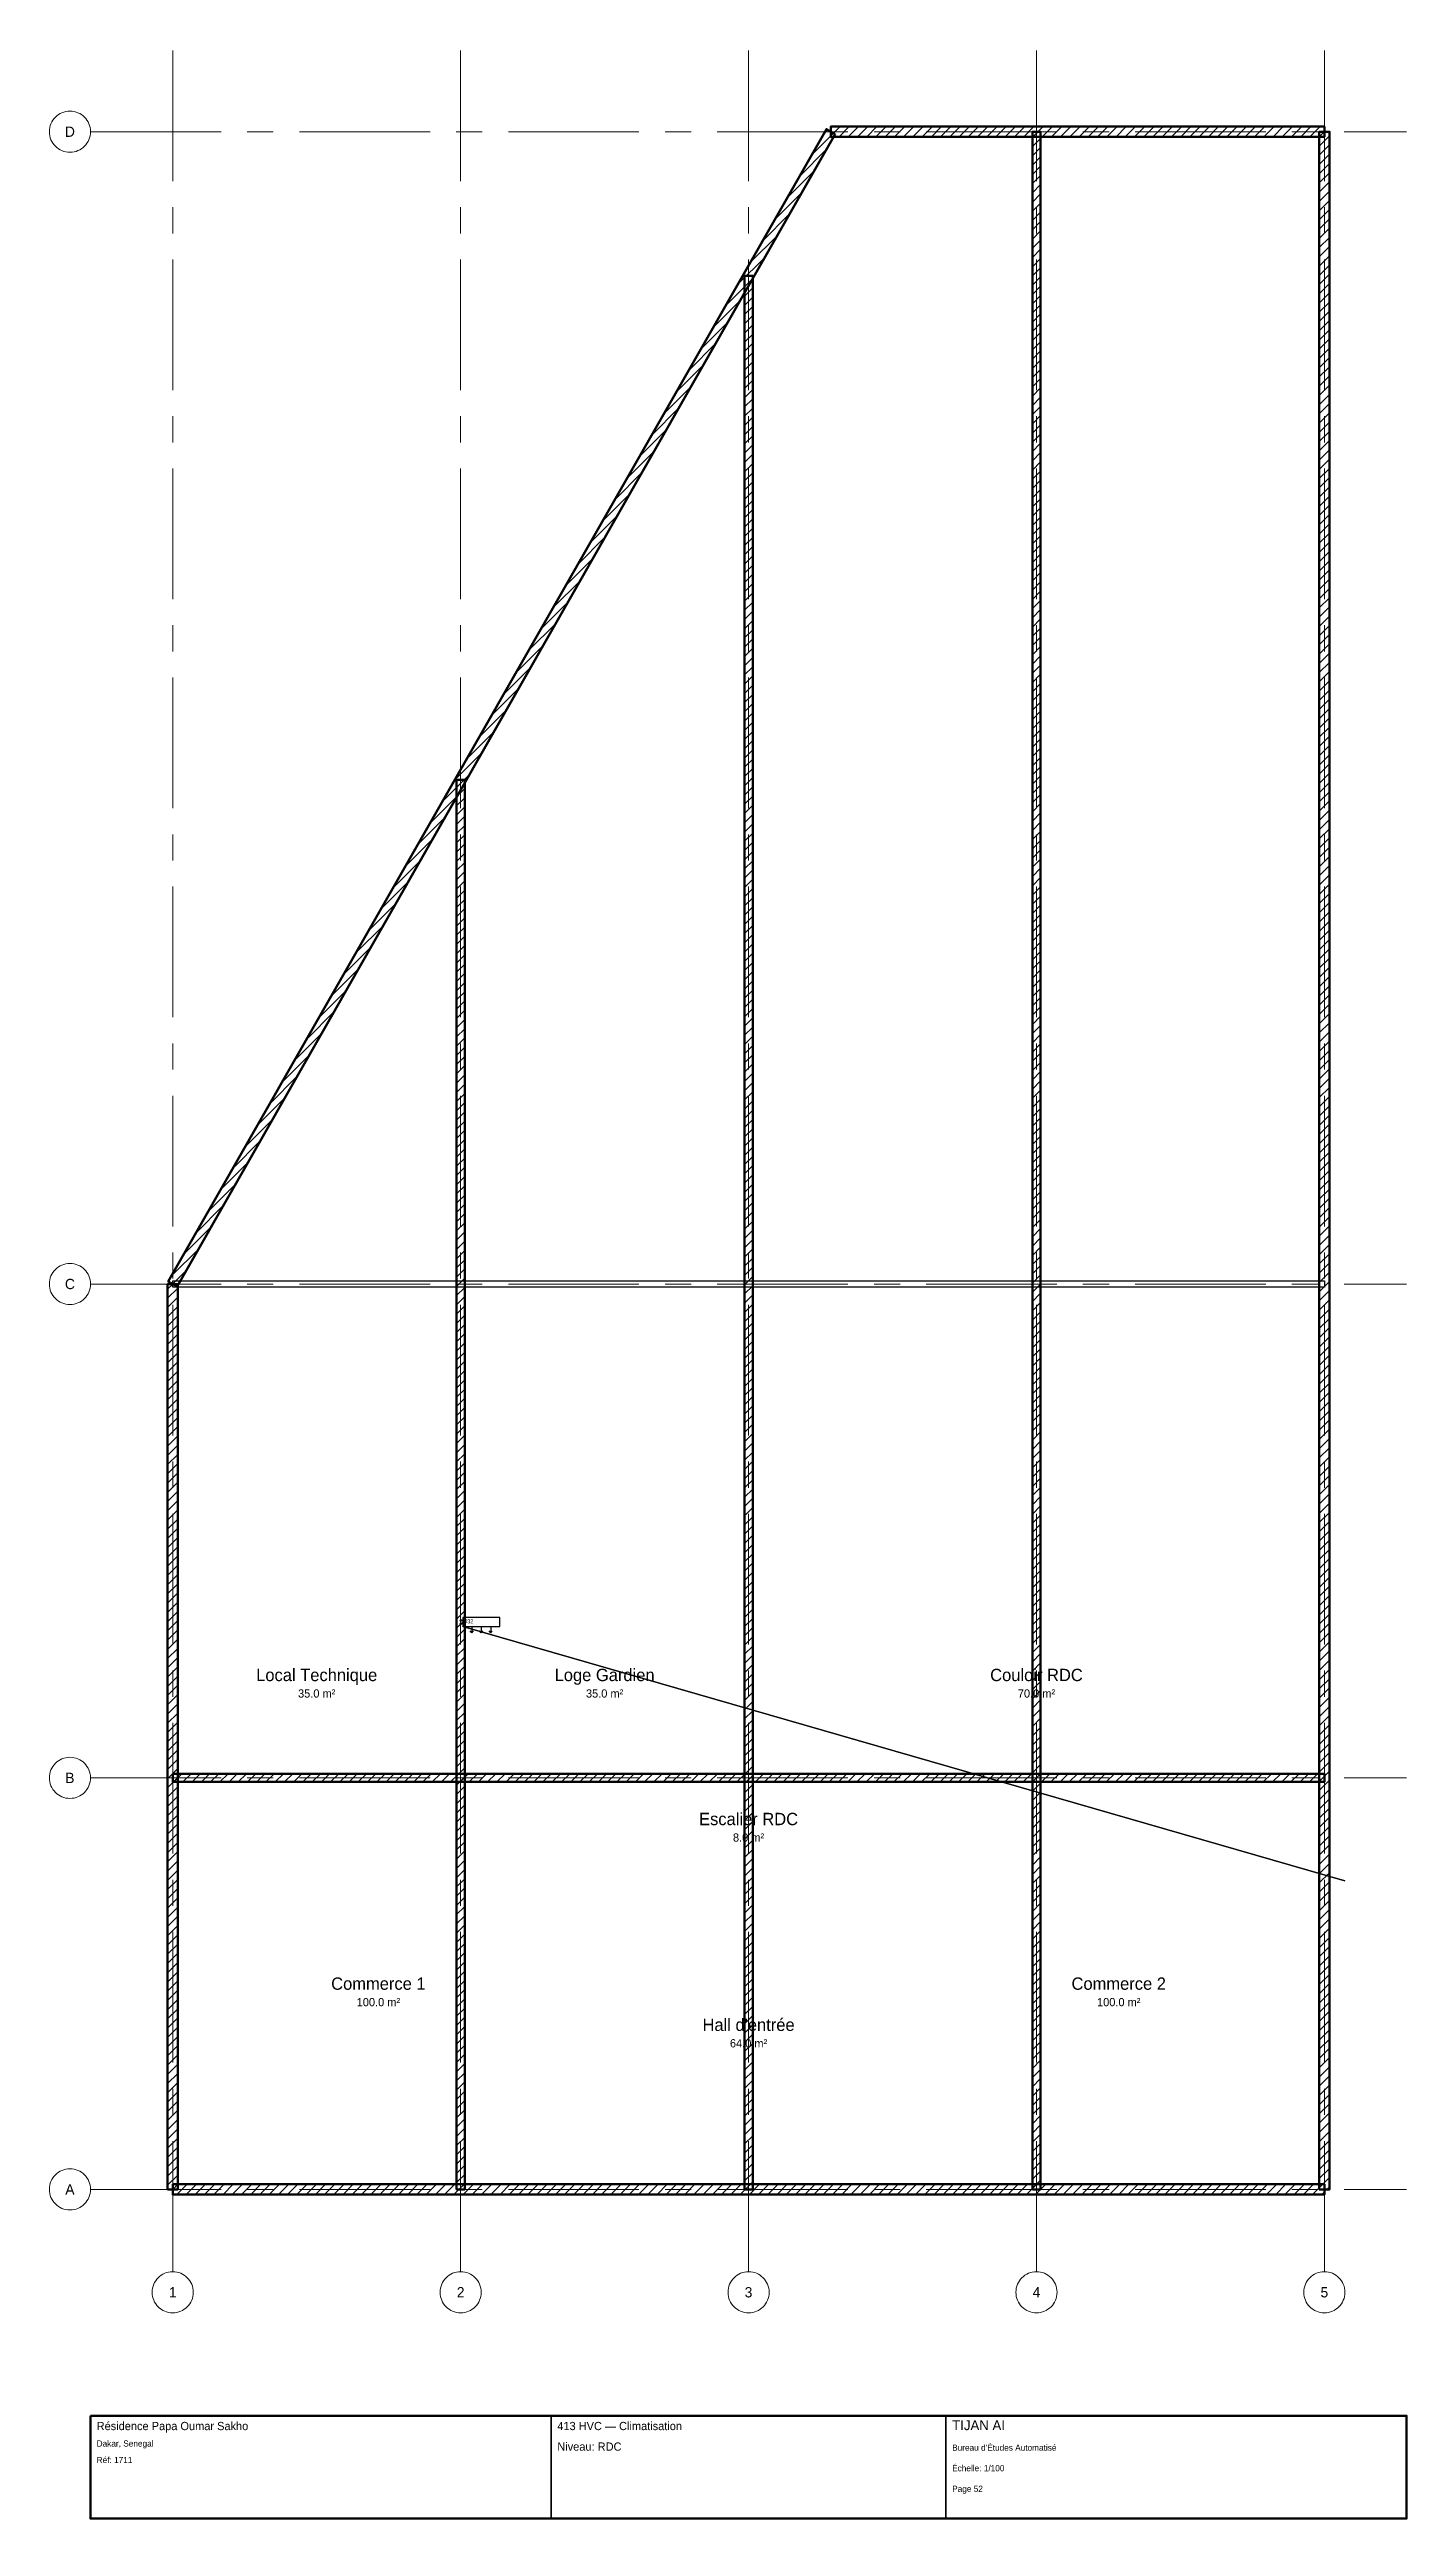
# Model space of a CAD drawing. Header units: metres. Extents: x -3 to 30, y -8 to 52.
import ezdxf
from ezdxf.enums import TextEntityAlignment as Align

# ---------------------------------------------------------------- set-up
doc = ezdxf.new("R2010")
doc.units = ezdxf.units.M
doc.linetypes.add('CENTER', pattern=[5.08, 3.175, -0.635, 0.635, -0.635])
for name, color, linetype, lineweight in [('A-HATCH', 8, 'Continuous', 0), ('A-TEXT', 7, 'Continuous', 0), ('A-WALL', 7, 'Continuous', 50), ('A-WALL-INT', 8, 'Continuous', 25), ('G-CART', 7, 'Continuous', 35), ('M-EQUIP', 2, 'Continuous', 25), ('S-GRID', 8, 'CENTER', 9)]:
    doc.layers.add(name, color=color, linetype=linetype, lineweight=lineweight)

# ---------------------------------------------------------------- blocks, each defined once
blk = doc.blocks.new('TJ_SPLIT')
at = {"layer": 'M-EQUIP'}
for p, q in [((0.22, 0), (0.22, -0.15)), ((0.45, 0), (0.45, -0.15)), ((0.68, 0), (0.68, -0.15)), ((0.22, -0.15), (0.18, -0.1)), ((0.22, -0.15), (0.26, -0.1)), ((0.45, -0.15), (0.41, -0.1)), ((0.45, -0.15), (0.49, -0.1)), ((0.68, -0.15), (0.64, -0.1)), ((0.68, -0.15), (0.72, -0.1))]:
    blk.add_line(p, q, dxfattribs=at)
blk.add_lwpolyline([(0, 0), (0.9, 0), (0.9, 0.22), (0, 0.22)], close=True, dxfattribs=at)
for centre in [(-0.04, 0.15), (-0.04, 0.07)]:
    blk.add_circle(centre, 0.02, dxfattribs=at)

msp = doc.modelspace()

# ---------------------------------------------------------------- hatches: boundary and pattern name
at = {"layer": 'A-HATCH'}
h = msp.add_hatch(dxfattribs=at)
h.set_pattern_fill('ANSI31', scale=0.05)
h.paths.add_polyline_path([(16.109, 49.938), (0.109, 21.938), (-0.109, 22.062), (15.891, 50.062), (16.109, 49.938)])
h = msp.add_hatch(dxfattribs=at)
h.set_pattern_fill('ANSI31', scale=0.05)
h.paths.add_polyline_path([(28, 49.875), (16, 49.875), (16, 50.125), (28, 50.125), (28, 49.875)])
h = msp.add_hatch(dxfattribs=at)
h.set_pattern_fill('ANSI31', scale=0.05)
h.paths.add_polyline_path([(20.9, 0), (20.9, 50), (21.1, 50), (21.1, 0), (20.9, 0)])
h = msp.add_hatch(dxfattribs=at)
h.set_pattern_fill('ANSI31', scale=0.05)
h.paths.add_polyline_path([(27.875, 0), (27.875, 50), (28.125, 50), (28.125, 0), (27.875, 0)])
h = msp.add_hatch(dxfattribs=at)
h.set_pattern_fill('ANSI31', scale=0.05)
h.paths.add_polyline_path([(13.9, 0), (13.9, 46.5), (14.1, 46.5), (14.1, 0), (13.9, 0)])
h = msp.add_hatch(dxfattribs=at)
h.set_pattern_fill('ANSI31', scale=0.05)
h.paths.add_polyline_path([(6.9, 0), (6.9, 34.25), (7.1, 34.25), (7.1, 0), (6.9, 0)])
h = msp.add_hatch(dxfattribs=at)
h.set_pattern_fill('ANSI31', scale=0.05)
h.paths.add_polyline_path([(0.125, 22), (0.125, 0), (-0.125, 0), (-0.125, 22), (0.125, 22)])
h = msp.add_hatch(dxfattribs=at)
h.set_pattern_fill('ANSI31', scale=0.05)
h.paths.add_polyline_path([(0, 10.1), (28, 10.1), (28, 9.9), (0, 9.9), (0, 10.1)])
h = msp.add_hatch(dxfattribs=at)
h.set_pattern_fill('ANSI31', scale=0.05)
h.paths.add_polyline_path([(0, 0.125), (28, 0.125), (28, -0.125), (0, -0.125), (0, 0.125)])

# ---------------------------------------------------------------- linework, layer by layer
at = {"layer": 'A-WALL'}
for points in [[(16.109, 49.938), (0.109, 21.938), (-0.109, 22.062), (15.891, 50.062)], [(28, 49.875), (16, 49.875), (16, 50.125), (28, 50.125)], [(20.9, 0), (20.9, 50), (21.1, 50), (21.1, 0)], [(27.875, 0), (27.875, 50), (28.125, 50), (28.125, 0)], [(13.9, 0), (13.9, 46.5), (14.1, 46.5), (14.1, 0)], [(6.9, 0), (6.9, 34.25), (7.1, 34.25), (7.1, 0)], [(0.125, 22), (0.125, 0), (-0.125, 0), (-0.125, 22)], [(0, 10.1), (28, 10.1), (28, 9.9), (0, 9.9)], [(0, 0.125), (28, 0.125), (28, -0.125), (0, -0.125)]]:
    msp.add_lwpolyline(points, close=True, dxfattribs=at)
at = {"layer": 'A-WALL-INT'}
msp.add_lwpolyline([(0, 22.075), (28, 22.075), (28, 21.925), (0, 21.925)], close=True, dxfattribs=at)
at = {"layer": 'G-CART'}
for p, q in [((9.2, -5.5), (9.2, -8)), ((18.8, -5.5), (18.8, -8))]:
    msp.add_line(p, q, dxfattribs=at)
at = {"layer": 'G-CART', "lineweight": 50}
msp.add_lwpolyline([(-2, -5.5), (30, -5.5), (30, -8), (-2, -8)], close=True, dxfattribs=at)
at = {"layer": 'M-EQUIP', "color": 2, "lineweight": 25}
for p, q in [((28.5, 7.5), (7.05, 13.675)), ((7.05, 13.675), (28.5, 7.5))]:
    msp.add_line(p, q, dxfattribs=at)
at = {"layer": 'M-EQUIP', "color": 4, "lineweight": 25}
msp.add_line((7.05, 13.675), (7.05, 13.675), dxfattribs=at)
at = {"layer": 'S-GRID', "linetype": 'CENTER'}
for p, q in [((0, -2), (0, 52)), ((7, -2), (7, 52)), ((14, -2), (14, 52)), ((21, -2), (21, 52)), ((28, -2), (28, 52)), ((-2, 50), (30, 50)), ((-2, 22), (30, 22)), ((-2, 10), (30, 10)), ((-2, 0), (30, 0))]:
    msp.add_line(p, q, dxfattribs=at)
at = {"layer": 'S-GRID'}
for centre in [(-2.5, 50), (-2.5, 22), (-2.5, 10), (-2.5, 0), (0, -2.5), (7, -2.5), (14, -2.5), (21, -2.5), (28, -2.5)]:
    msp.add_circle(centre, 0.5, dxfattribs=at)

# ---------------------------------------------------------------- block references
at = {"layer": 'M-EQUIP'}
msp.add_blockref('TJ_SPLIT', (7.05, 13.675), dxfattribs=at)

# ---------------------------------------------------------------- texts
at = {"layer": 'A-TEXT'}
for s, height, p in [('Local Technique', 0.3, (3.5, 12.5)), ('Loge Gardien', 0.3, (10.5, 12.5)), ('Couloir RDC', 0.3, (21, 12.5)), ('35.0 m²', 0.2, (3.5, 12.05)), ('35.0 m²', 0.2, (10.5, 12.05)), ('70.0 m²', 0.2, (21, 12.05)), ('Escalier RDC', 0.3, (14, 9)), ('8.0 m²', 0.2, (14, 8.55)), ('Commerce 1', 0.3, (5, 5)), ('Commerce 2', 0.3, (23, 5)), ('100.0 m²', 0.2, (5, 4.55)), ('100.0 m²', 0.2, (23, 4.55)), ("Hall d'entrée", 0.3, (14, 4)), ('64.0 m²', 0.2, (14, 3.55))]:
    msp.add_text(s, height=height, dxfattribs=at).set_placement(p, align=Align.MIDDLE_CENTER)
at = {"layer": 'G-CART'}
for s, height, p in [('Résidence Papa Oumar Sakho', 0.2, (-1.85, -5.85)), ('413 HVC — Climatisation', 0.2, (9.35, -5.85)), ('TIJAN AI', 0.24, (18.95, -5.85)), ('Dakar, Senegal', 0.15, (-1.85, -6.25)), ('Réf: 1711', 0.15, (-1.85, -6.65)), ('Niveau: RDC', 0.2, (9.35, -6.35)), ("Bureau d'Études Automatisé", 0.15, (18.95, -6.35)), ('Échelle: 1/100', 0.15, (18.95, -6.85)), ('Page 52', 0.15, (18.95, -7.35))]:
    msp.add_text(s, height=height, dxfattribs=at).set_placement(p)
at = {"layer": 'M-EQUIP'}
msp.add_text('Ø32', height=0.1, dxfattribs=at).set_placement((7.05, 13.755))
at = {"layer": 'S-GRID'}
for s, p in [('D', (-2.5, 50)), ('C', (-2.5, 22)), ('B', (-2.5, 10)), ('A', (-2.5, 0)), ('1', (0, -2.5)), ('2', (7, -2.5)), ('3', (14, -2.5)), ('4', (21, -2.5)), ('5', (28, -2.5))]:
    msp.add_text(s, height=0.25, dxfattribs=at).set_placement(p, align=Align.MIDDLE_CENTER)

doc.saveas('drawing.dxf')
